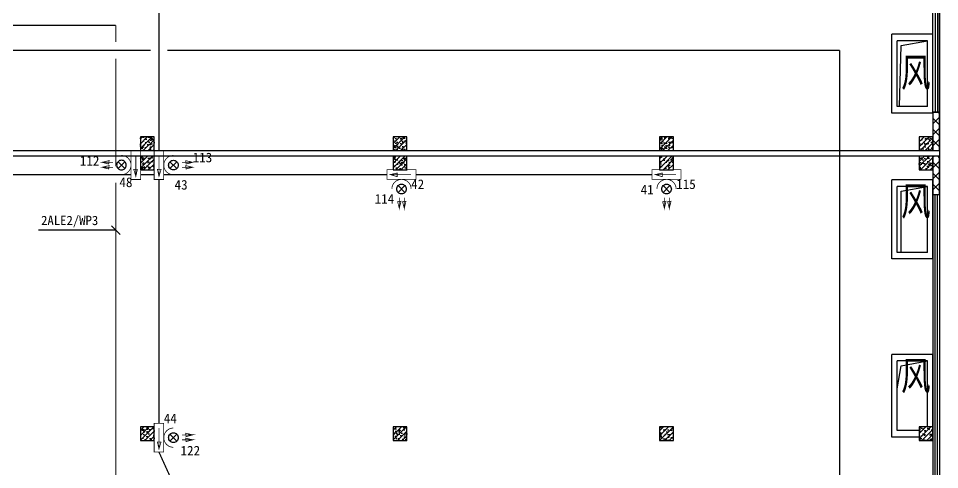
# Model space of a CAD drawing. Header units: millimetres. Extents: x -633009578 to 5705885, y -633235091 to 2571734.
# Drawn here: x 3130629 to 3164160, y 1912298 to 1928709 of the extents above; entities that cross this region are included whole.
import ezdxf

# ---------------------------------------------------------------- set-up
doc = ezdxf.new("R2010")
doc.units = ezdxf.units.MM
doc.header["$LTSCALE"] = 1000
doc.header["$MEASUREMENT"] = 0
doc.layers.get('0').update_dxf_attribs({"color": 9})
for name, color, linetype in [('000000000000电气', 7, 'Continuous'), ('A-COLUM(柱)', 255, 'Continuous'), ('A-F-AREA(计算)', 5, 'Continuous'), ('A-FLOR(看线)', 8, 'Continuous'), ('A-HATH(填充)', 8, 'Continuous'), ('A-OTHER(其它)', 192, 'Continuous'), ('A-TEXT(房间)', 243, 'Continuous'), ('A-WALL(墙)', 255, 'Continuous'), ('A-WINDOW（窗）', 4, 'Continuous'), ('WALL', 9, 'Continuous'), ('电-强电平面-标注', 3, 'Continuous'), ('电-强电平面-线缆', 3, 'Continuous'), ('设备-照明', 3, 'Continuous')]:
    doc.layers.add(name, color=color, linetype=linetype)
doc.styles.add('_TCH', font='simhei.ttf', dxfattribs={"width": 0.75, "bigfont": 'hztxt.shx'})
doc.styles.add('ELEC-DIM', font='simhei.ttf')
doc.styles.add('IDQSTYLE', font='simhei.ttf', dxfattribs={"width": 0.707, "bigfont": 'hztxt.shx'})
doc.styles.add('宋体', font='simhei.ttf')
pattern_1 = [(45, (597821.4751960391, 677977.5160347573), (-200.0002033111466, 200.0002033111467), []), (135, (597821.4751960391, 677977.5160347573), (-200.0002033111467, -200.0002033111466), [])]

# ---------------------------------------------------------------- blocks, each defined once
blk = doc.blocks.new('HC000078')
at = {"color": 0, "linetype": 'Continuous', "const_width": 0.2}
for points in [[(-3.750000000000028, 1.25), (3.75, 1.25), (3.75, -1.25), (-3.750000000000028, -1.25), (-3.750000000000028, 1.25)], [(2.5, 0), (-2.500000000000028, 0)]]:
    blk.add_lwpolyline(points, dxfattribs=at)
blk.add_lwpolyline([(2.917016710174721, 0), (1.120131515022848, 0.3984556212736834), (1.120131515022848, -0.539087017017323)], close=True, dxfattribs=at)
at = {"color": 0, "style": 'IDQSTYLE', "width": 0.7}
blk.add_attdef('PSFHATT', (5.75, -1.25), '', height=2.5, dxfattribs=at)
blk = doc.blocks.new('HC000064')
at = {"color": 0, "linetype": 'Continuous'}
for p, q in [((-0.8838834764831063, -0.8838834764831063), (0.8838834764831063, 0.8838834764831063)), ((-0.8838834764830494, 0.8838834764831063), (0.8838834764831631, -0.8838834764831063))]:
    blk.add_line(p, q, dxfattribs=at)
at = {"color": 0, "linetype": 'Continuous', "const_width": 0.2}
blk.add_lwpolyline([(5.710751695749348e-14, 2.499999999999886, 0.1989123673796647), (-1.767766952966326, 1.767766952966327, 0.1989123673796613), (-2.5, 1.951292859901378e-16, 0.1989123673796761), (-1.767766952966326, -1.76776695296644, 0.1989123673796782), (5.594010226827932e-14, -2.500000000000227)], format="xyb", dxfattribs=at)
for points in [[(2.226896073527712, 0.5659208660671311), (5.003498004369476, 0.5624686703930024), (3.296463286048663, 1.009912150058199), (3.185957433181557, 0.1260038671447887), (5.003498004369476, 0.5624686703930024)], [(2.224443767981995, -0.721123763554715), (5.001045698823816, -0.7245759592289005), (3.294010980502946, -0.2771324795636474), (3.18350512763584, -1.161040762477114), (5.001045698823816, -0.7245759592289005)]]:
    blk.add_lwpolyline(points, dxfattribs=at)
at = {"color": 0, "linetype": 'Continuous'}
for centre, radius, start, end in [((1.199040866595169e-14, -7.105427357601002e-14), 1.250000000000069, 135.0000000000036, 179.9999999999968), ((-2.259303855112194e-14, -1.740829702612245e-13), 1.250000000000117, 89.99999999999898, 134.9999999999991), ((-9.10937991704941e-14, -1.740829702612245e-13), 1.250000000000117, 45.00000000000085, 89.99999999999582), ((-1.252331571777177e-13, -7.088774012231625e-14), 1.250000000000068, 3.249254662582951e-12, 44.99999999999639), ((-2.284838984678572e-13, -5.684341886080801e-14), 1.250000000000172, 315.0000000000093, 2.605510395054555e-12), ((-2.264854970235319e-14, -5.695444116327053e-14), 1.250000000000034, 179.9999999999974, 225.0000000000007), ((-2.270406085358445e-14, -1.338928967697939e-13), 1.24999999999998, 224.9999999999983, 270.000000000001), ((-9.131584377541913e-14, 3.996802888650564e-15), 1.250000000000118, 270.0000000000042, 315.0000000000028)]:
    blk.add_arc(centre, radius, start, end, dxfattribs=at)
at = {"color": 0, "style": 'IDQSTYLE', "width": 0.7}
blk.add_attdef('PSFHATT', (7.003498004369476, -2.500000010000227), '', height=2.5, dxfattribs=at)
blk = doc.blocks.new('$TCHSYS$WIN2D')
for p, q in [((-0.5, 0.5), (0.5, 0.5)), ((-0.5, 0.5), (-0.4999999999999999, -0.5)), ((0.5, 0.5), (0.4999999999999998, -0.5)), ((0.5, 0.1666666666666666), (-0.5, 0.1666666666666666)), ((0.5, -0.1666666666666667), (-0.5, -0.1666666666666667)), ((-0.4999999999999999, -0.5), (0.5, -0.5))]:
    blk.add_line(p, q)
blk = doc.blocks.new('_FZH')
h = blk.add_hatch()
h.set_pattern_fill('钢筋混凝土', color=256, scale=0.1, style=0)
h.set_pattern_definition([(45, (0, 0), (-0.1767766952966369, 0.1767766952966369), []), (50, (0, 0), (0.7172601826007535, -0.06275213498259512), [0.07500000000000001, -0.8250000000000001]), (355, (0, 0), (-0.138751333613, 0.7521921337000119), [0.06, -0.66]), (100.4514, (0.05977168000000001, -0.00522934), (0.5785093817140216, 0.6894395420609536), [0.06374019, -0.701142112]), (46.1842, (0, 0.2), (1.067241048625645, -0.1655190143290181), [0.1125, -1.2375]), (96.6356, (0.088936745, 0.186206693), (0.9346627055487033, 0.9741178709004418), [0.095610288, -1.051713]), (351.1842, (0, 0.2), (0.9346619451336272, 0.9741186009253247), [0.09000000000000001, -0.9900000000000001]), (21, (0.1, 0.15), (0.5969070521184617, -0.4026188906653388), [0.07500000000000001, -0.8250000000000001]), (326, (0.1, 0.15), (0.2433153319215824, 0.7251500450468529), [0.06, -0.66]), (71.4514, (0.149742233, 0.116448394), (0.84022262858149, 0.3225304967099524), [0.06374019, -0.701142112]), (37.50000000000001, (0, 0), (0.01215985531729062, 0.3328938538313115), [0, -0.652, 0, -0.67, 0, -0.6625000000000001]), (7.499999999999999, (0, 0), (0.2630695374421486, 0.3944117118823603), [0, -0.382, 0, -0.637, 0, -0.2525]), (-32.5, (-0.223, 0), (0.533822436172409, -0.02255487173437976), [0, -0.25, 0, -0.78, 0, -1.035]), (-42.5, (-0.323, 0), (0.5831861693423862, 0.1001049823323177), [0, -0.325, 0, -0.518, 0, -0.735])])
h.paths.add_polyline_path([(-0.5, -0.5), (0.5, -0.5), (0.5, 0.5), (-0.5, 0.5)])
blk.add_lwpolyline([(-0.5, -0.5), (0.5, -0.5), (0.5, 0.5), (-0.5, 0.5)], close=True)

msp = doc.modelspace()

# ---------------------------------------------------------------- hatches: boundary and pattern name
at = {"layer": 'A-HATH(填充)'}
h = msp.add_hatch(dxfattribs=at)
h.set_pattern_fill('多孔材料', color=256, scale=100, style=0)
h.set_pattern_definition(pattern_1)
h.paths.add_polyline_path([(3164159.994031749, 1923899.596922424), (3164159.99403175, 1925299.596922615), (3163919.99403175, 1925299.596922615), (3163919.994031749, 1923899.596922424)])
h = msp.add_hatch(dxfattribs=at)
h.set_pattern_fill('多孔材料', color=256, scale=100, style=0)
h.set_pattern_definition(pattern_1)
h.paths.add_polyline_path([(3163919.994031749, 1923699.596922424), (3163919.994031753, 1922299.596922615), (3164159.994031753, 1922299.596922615), (3164159.994031749, 1923699.596922424)])

# ---------------------------------------------------------------- linework, layer by layer
at = {"layer": 'A-F-AREA(计算)'}
msp.add_lwpolyline([(3029879.971570265, 1991839.59697076), (3164159.971570265, 1991839.59697076), (3164159.971570265, 1855759.59697076), (3029879.971570265, 1855759.59697076)], close=True, dxfattribs=at)
at = {"layer": 'A-FLOR(看线)'}
for points in [[(3097119.994031751, 1923899.596922424), (3163419.994031749, 1923899.596922424)], [(3163419.994031749, 1923699.596922424), (3097119.994031749, 1923699.596923012)]]:
    msp.add_lwpolyline(points, dxfattribs=at)
at = {"layer": 'A-OTHER(其它)'}
for points in [[(3162700.475196039, 1925499.596922461), (3162759.220551721, 1927719.60539269), (3163719.994031689, 1927899.596922666)], [(3162759.220551721, 1920199.596922311), (3162759.220551721, 1922419.605392608), (3163719.994031689, 1922599.596922585)], [(3162618.048660752, 1915239.594969427), (3162759.220551327, 1916069.605392457), (3163719.994031295, 1916249.596922433)]]:
    msp.add_lwpolyline(points, dxfattribs=at)
at = {"layer": 'A-WALL(墙)'}
for p, q in [((3162419.994031858, 1925259.596922471), (3162419.994031858, 1928139.596922348)), ((3163919.994031673, 1928139.596922348), (3162419.994031858, 1928139.596922348)), ((3163919.994031673, 1925259.596922471), (3163919.994031673, 1928139.596922348)), ((3162619.994031673, 1925499.596922461), (3162619.994031673, 1927899.596922734)), ((3163719.994031859, 1927899.596922734), (3162619.994031673, 1927899.596922734)), ((3163719.994031859, 1925499.596922461), (3163719.994031859, 1927899.596922734)), ((3163719.994031859, 1925499.596922461), (3162619.994031673, 1925499.596922461)), ((3163919.994031673, 1925259.596922471), (3162419.994031858, 1925259.596922471)), ((3163799.994031683, 1923579.596922994), (3163799.994031683, 1923579.596922994)), ((3163799.994031683, 1923439.596922709), (3163799.994031683, 1923439.596922709)), ((3163799.994031683, 1923299.596922424), (3163799.994031683, 1923299.596922424)), ((3162419.994031673, 1919959.596922321), (3162419.994031673, 1922839.596922574)), ((3163919.994031859, 1922839.596922574), (3162419.994031673, 1922839.596922574)), ((3163919.994031859, 1919959.596922321), (3163919.994031859, 1922839.596922574)), ((3162619.994031673, 1920199.596922311), (3162619.994031673, 1922599.596922585)), ((3163719.994031859, 1922599.596922585), (3162619.994031673, 1922599.596922585)), ((3163719.994031859, 1920199.596922311), (3163719.994031859, 1922599.596922585)), ((3163719.994031859, 1920199.596922311), (3162619.994031673, 1920199.596922311)), ((3163919.994031859, 1919959.596922321), (3162419.994031673, 1919959.596922321)), ((3162419.994031871, 1913479.589110098), (3162419.994031871, 1916489.596922094)), ((3163919.994031775, 1916489.596922094), (3162419.994031871, 1916489.596922094)), ((3163919.99403182, 1913849.596922453), (3163919.994031775, 1916489.596922094)), ((3162619.994031695, 1913719.589110088), (3162619.994031695, 1916249.59692248)), ((3163719.994031955, 1916249.596922479), (3162619.994031695, 1916249.59692248)), ((3163719.99403201, 1913849.596922453), (3163719.994031955, 1916249.596922479)), ((3163419.994031976, 1913719.58911004), (3162619.994031695, 1913719.589110088)), ((3163419.994031977, 1913479.589109848), (3162419.994031871, 1913479.589110098))]:
    msp.add_line(p, q, dxfattribs=at)
at = {"layer": 'WALL'}
for p, q in [((3164159.99403175, 1925299.596922615), (3163919.99403175, 1925299.596922615)), ((3163919.99403175, 1925299.596922615), (3163919.994031749, 1923899.596922424)), ((3164159.994031749, 1923899.596922424), (3164159.99403175, 1925299.596922615)), ((3163919.994031749, 1923899.596922424), (3164159.994031749, 1923899.596922424)), ((3163919.994031749, 1923699.596922424), (3163919.994031753, 1922299.596922615)), ((3164159.994031749, 1923699.596922424), (3163919.994031749, 1923699.596922424)), ((3164159.994031753, 1922299.596922615), (3164159.994031749, 1923699.596922424)), ((3163919.994031753, 1922299.596922615), (3164159.994031753, 1922299.596922615))]:
    msp.add_line(p, q, dxfattribs=at)
at = {"layer": '电-强电平面-标注'}
for p, q in [((3133761, 1921006), (3131359.101265823, 1921006)), ((3134173, 1921006), (3133761, 1921006)), ((3134013.900974233, 1921165.099025767), (3134332.099025767, 1920846.900974233))]:
    msp.add_line(p, q, dxfattribs=at)
at = {"layer": '电-强电平面-线缆', "color": 1, "linetype": 'Continuous', "const_width": 45}
for points in [[(3135744.994031751, 1923899.096922408), (3135744.994031751, 1933503.996922408)], [(3095200, 1928461), (3134173, 1928461)], [(3134173, 1927846.5), (3134173, 1928461)], [(3039182.328569722, 1927546.5), (3135444.994031751, 1927546.5)], [(3136044.994031751, 1927546.5), (3160522, 1927546.5)], [(3160522, 1911153.466936688), (3160522, 1927546.5)], [(3134173, 1923328.903077573), (3134173, 1927246.5)], [(3126591.985129506, 1923028.903077573), (3134435.709164422, 1923028.903077573)], [(3134435.909164422, 1923028.903077573), (3134727.905968249, 1923028.903077573)], [(3135078.105968249, 1923028.903077573), (3135569.894031751, 1923028.903077573)], [(3135920.094031751, 1923028.903077573), (3136212.090835578, 1923028.903077573)], [(3136212.290835578, 1923028.903077573), (3144048.002933991, 1923028.903077573)], [(3145098.202933991, 1923028.903077573), (3153695.994031732, 1923028.903077573)], [(3134173, 1904634.441120134), (3134173, 1922728.903077573)], [(3135744.994031751, 1913983.499999984), (3135744.994031751, 1922849.096922408)], [(3135744.994031751, 1912933.499999984), (3139571.5, 1904499.596922432)]]:
    msp.add_lwpolyline(points, dxfattribs=at)

# ---------------------------------------------------------------- block references
at = {"layer": 'A-COLUM(柱)', "xscale": 500, "yscale": 500, "zscale": 500}
for p in [(3135319.994031749, 1924149.596922424), (3144519.994031749, 1924149.596922424), (3154219.994031749, 1924149.596922424), (3163669.994031749, 1924149.596922424), (3135319.994031749, 1923449.596922424), (3144519.994031749, 1923449.596922424), (3154219.994031749, 1923449.596922424), (3163669.994031749, 1923449.596922424), (3135319.994031749, 1913599.596922424), (3144519.994031749, 1913599.596922424), (3154219.994031749, 1913599.596922424), (3163669.994031749, 1913599.596922424)]:
    msp.add_blockref('_FZH', p, dxfattribs=at)
at = {"layer": 'A-WINDOW（窗）', "extrusion": (0, 0, -1), "xscale": -36000, "yscale": 240, "zscale": 36000, "rotation": 270}
msp.add_blockref('$TCHSYS$WIN2D', (-3164039.994031749, 1943299.596922424), dxfattribs=at)
at = {"layer": 'A-WINDOW（窗）', "xscale": -36000, "yscale": 240, "zscale": 36000, "rotation": 89.99999999999999}
msp.add_blockref('$TCHSYS$WIN2D', (3164039.994031749, 1904299.596922364), dxfattribs=at)
at = {"layer": '设备-照明', "yscale": 140, "zscale": 140}
for name, p, xscale, rotation in [('HC000064', (3134378.005968249, 1923374.096922408), 140, 180.0000000000001), ('HC000078', (3134903.005968249, 1923374.096922408), 140, 270.0000000000002), ('HC000078', (3135744.994031751, 1923374.096922408), -140, 89.99999999999977), ('HC000064', (3136269.994031751, 1923374.096922408), -140, 180), ('HC000064', (3144573.102933991, 1922503.903077573), -140, 89.99999999999993), ('HC000064', (3154220.994031732, 1922503.903077573), -140, 89.99999999999993), ('HC000078', (3135744.994031751, 1913458.499999984), -140, 89.99999999999977), ('HC000064', (3136269.994031751, 1913458.499999984), -140, 180)]:
    msp.add_blockref(name, p, dxfattribs=dict(at, xscale=xscale, rotation=rotation))
at = {"layer": '设备-照明', "xscale": -140, "yscale": 140, "zscale": 140}
for p in [(3144573.102933991, 1923028.903077573), (3154220.994031732, 1923028.903077573)]:
    msp.add_blockref('HC000078', p, dxfattribs=at)

# ---------------------------------------------------------------- texts
at = {"layer": '000000000000电气', "color": 4, "lineweight": 35, "style": '宋体'}
for s, p in [('112', (3132862.873919822, 1923356.204232704)), ('113', (3136970.140429586, 1923475.5375567)), ('115', (3154570.994031732, 1922503.903077573)), ('114', (3143595.61618161, 1921969.600097787)), ('122', (3136528.658137598, 1912811.849971497))]:
    msp.add_text(s, height=350, dxfattribs=at).set_placement(p)
at = {"layer": '000000000000电气', "lineweight": 35, "style": '宋体'}
msp.add_text('48', height=350, dxfattribs=at).set_placement((3134304.213404922, 1922573.925514794))
at = {"layer": '000000000000电气', "color": 2, "lineweight": 35, "style": '宋体'}
for s, p in [('43', (3136311.773273316, 1922483.086897135)), ('42', (3144923.102933991, 1922503.903077573)), ('41', (3153279.303570736, 1922304.950096112)), ('44', (3135919.994031751, 1913983.499999984))]:
    msp.add_text(s, height=350, dxfattribs=at).set_placement(p)
at = {"layer": 'A-TEXT(房间)', "style": '_TCH', "width": 0.75}
for p in [(3162756.671745613, 1926218.495188943), (3162756.671745613, 1921536.995188862), (3162756.671745219, 1915186.99518871)]:
    msp.add_text('风', height=1050, dxfattribs=at).set_placement(p)
at = {"layer": '电-强电平面-标注', "style": 'ELEC-DIM'}
msp.add_text('2ALE2/WP3', height=339.8734177215189, dxfattribs=at).set_placement((3131454.037974683, 1921192.075949367))

doc.saveas('drawing.dxf')
